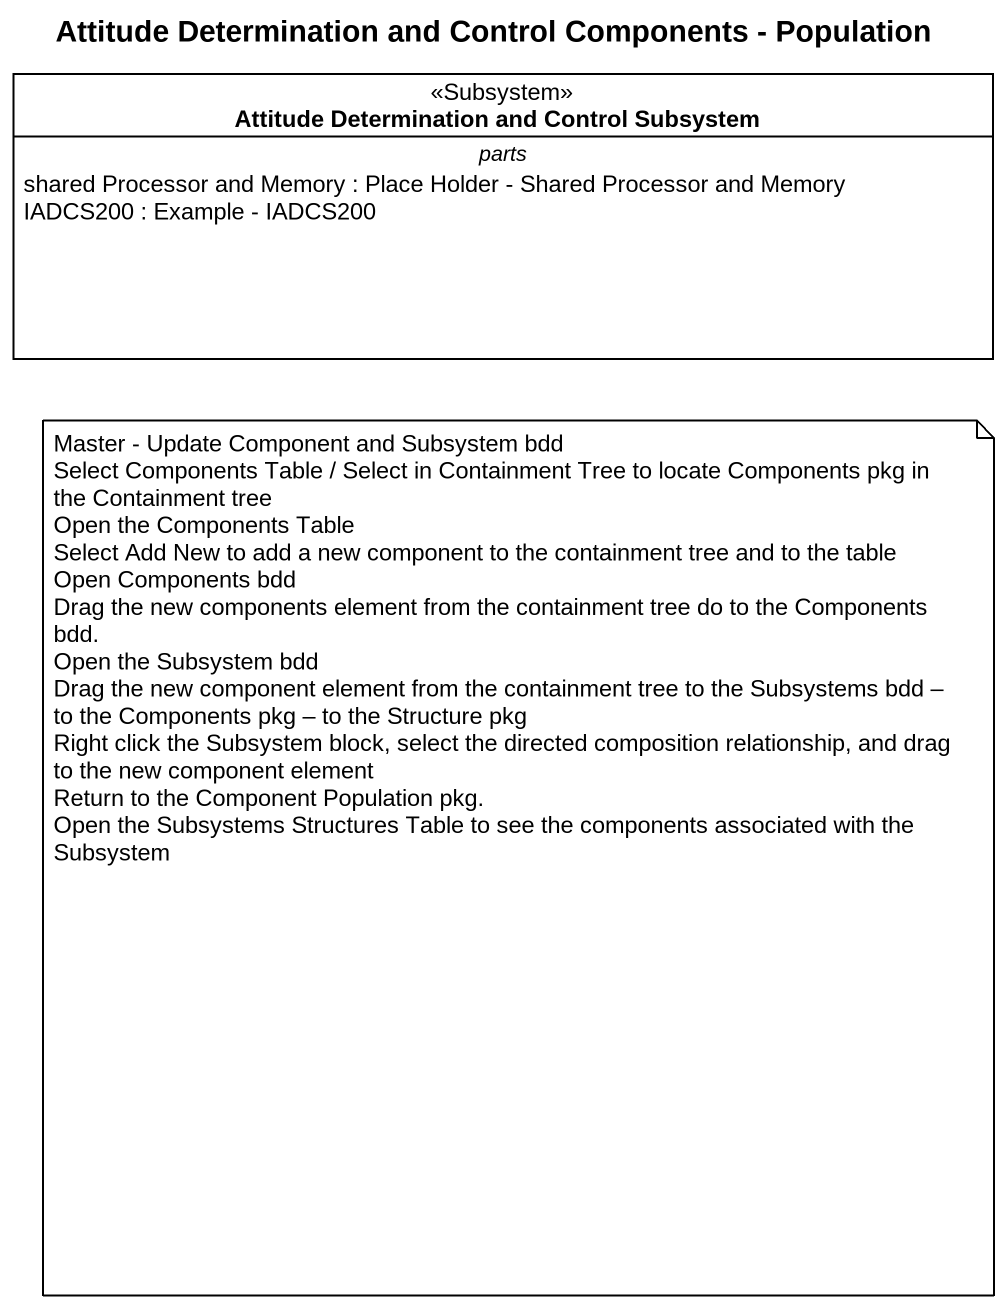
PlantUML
@startuml
title Attitude Determination and Control Components - Population
hide circle
hide empty members
class "Attitude Determination and Control Subsystem" as Attitude_Determination_and <<Subsystem>> {
  -- parts --
  shared Processor and Memory : Place Holder - Shared Processor and Memory
  IADCS200 : Example - IADCS200
}
note as N1
  Master - Update Component and Subsystem bdd
  Select Components Table / Select in Containment Tree to locate Components pkg in the Containment tree
  Open the Components Table
  Select Add New to add a new component to the containment tree and to the table
  Open Components bdd
  Drag the new components element from the containment tree do to the Components bdd.
  Open the Subsystem bdd
  Drag the new component element from the containment tree to the Subsystems bdd – to the Components pkg – to the Structure pkg
  Right click the Subsystem block, select the directed composition relationship, and drag to the new component element
  Return to the Component Population pkg.
  Open the Subsystems Structures Table to see the components associated with the Subsystem
end note
@enduml
